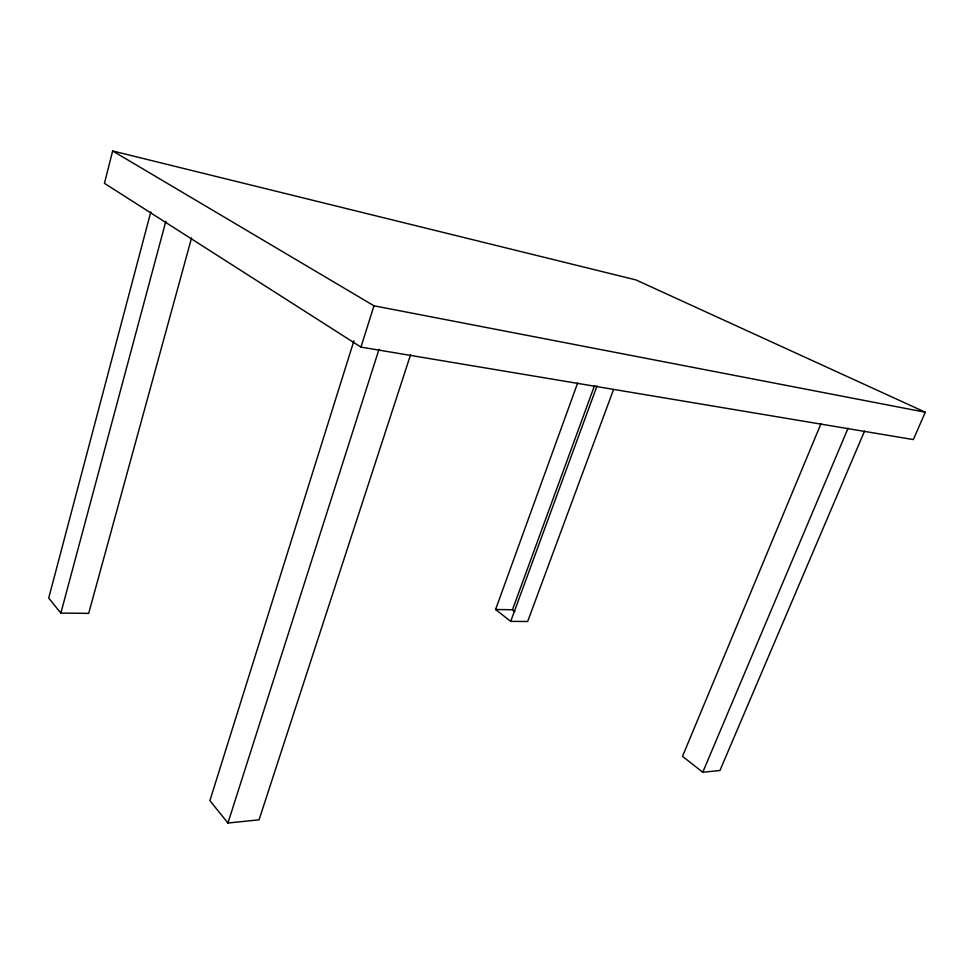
<?xml version="1.0" encoding="UTF-8"?>
<svg xmlns="http://www.w3.org/2000/svg" width="974" height="974" viewBox="0 0 974 974"><rect width="100%" height="100%" fill="white"/><g stroke="black" fill="none" stroke-linecap="round" stroke-linejoin="round"><path stroke-width="1.46" d="M112.643 150.97L104.437 183.319L360.964 347.109L913.344 439.578L925.3 412.233L635.876 279.891L112.643 150.97L373.979 305.799L925.3 412.233M150.8 211.942L48.7 598.073L60.851 613.096L88.683 613.377L191.561 237.936M60.851 613.096L165.836 221.268M353.927 340.754L209.897 800.64L227.94 823.03L259.06 819.816L410.541 354.828M360.964 347.109L373.979 305.799M227.94 823.03L378.983 349.374M613.571 389.466L527.652 621.509L510.717 621.375L495.583 609.493L577.667 382.94M495.583 609.493L512.47 609.748L594.517 385.594M510.717 621.375L597.05 385.838M821.033 423.568L682.506 756.335L702.765 772.248L719.932 770.507L864.547 431.092M702.765 772.248L848.062 428.231M512.47 609.748L514.808 611.55"/></g></svg>
